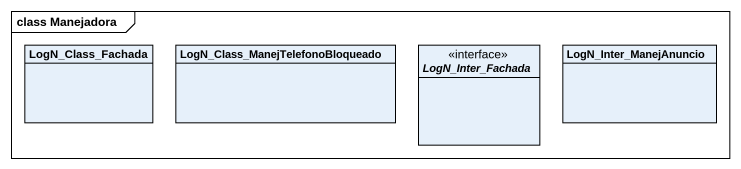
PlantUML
@startuml
mainframe class Manejadora
hide circle
hide empty members
class LogN_Class_Fachada
class "LogN_Class_ManejTelefonoBloqueado" as LogN_Class
interface LogN_Inter_Fachada <<interface>>
class LogN_Inter_ManejAnuncio
@enduml
